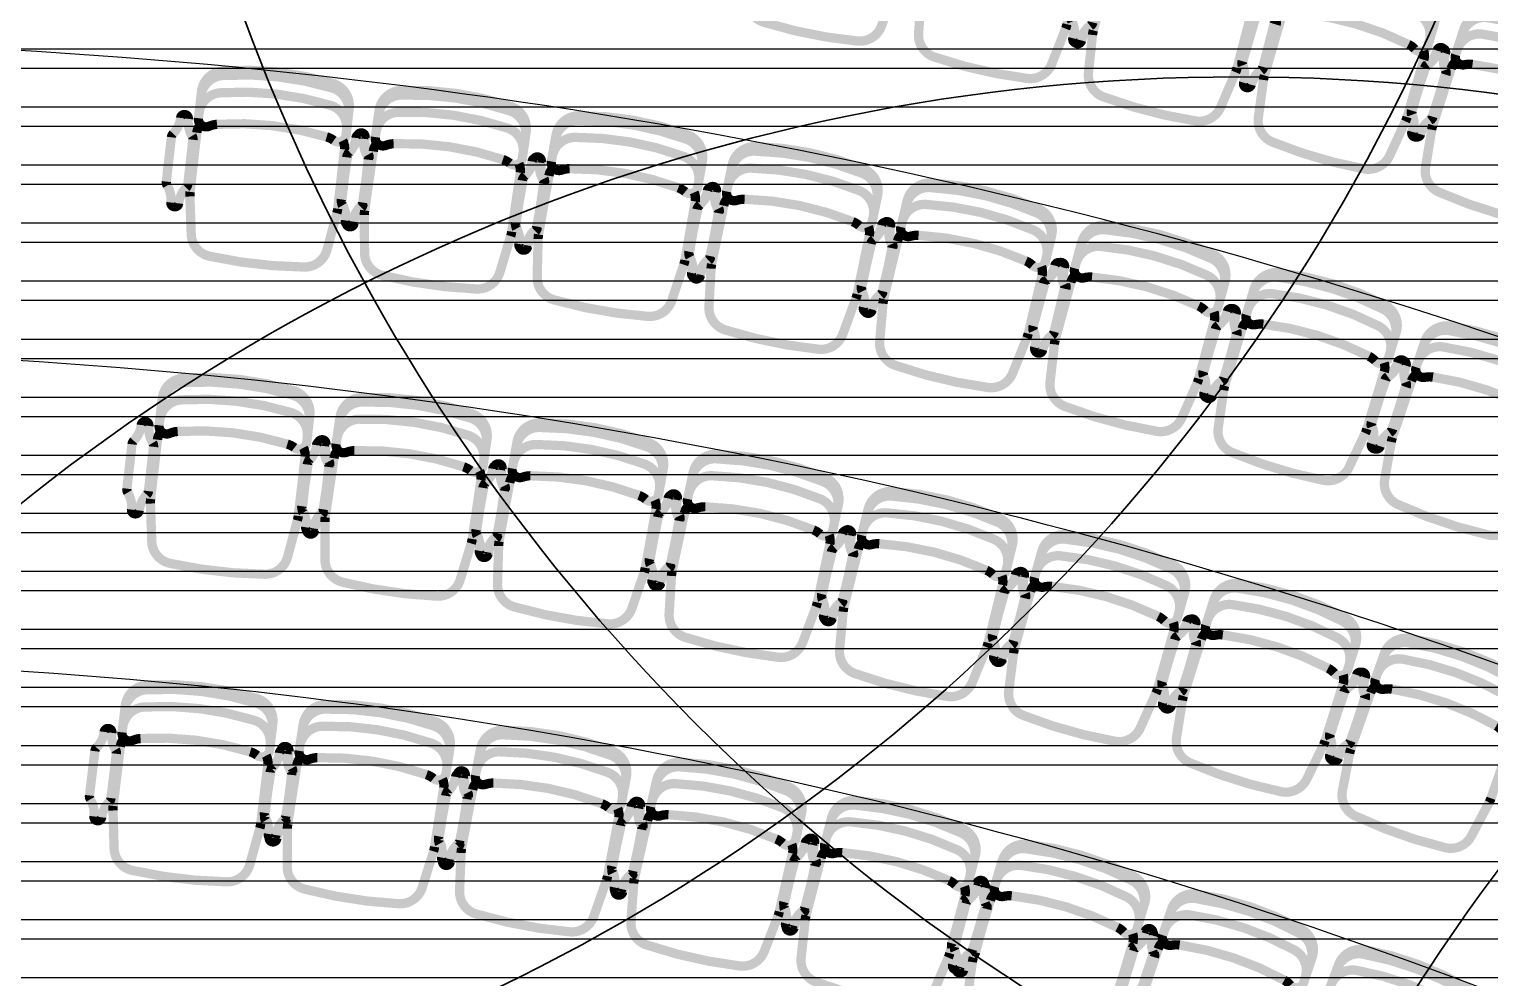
# Model space of a CAD drawing. Header units: metres. Extents: x -331 to 2982, y 362 to 2539.
# Drawn here: x 847.748 to 852.467, y 984.677 to 987.741 of the extents above; entities that cross this region are included whole.
import ezdxf

# ---------------------------------------------------------------- set-up
doc = ezdxf.new("R2010")
doc.units = ezdxf.units.M
doc.layers.add('Botoeira_antiga', color=74, linetype='Continuous', lineweight=30)
doc.layers.add('Pis', color=251, linetype='Continuous')
doc.layers.add('Renato', color=7, linetype='Continuous')

msp = doc.modelspace()

# ---------------------------------------------------------------- hatches: boundary and pattern name
at = {"layer": 'Renato'}
h = msp.add_hatch(dxfattribs=at)
h.set_pattern_fill('ANSI32', color=256, scale=0.5, angle=135)
h.set_pattern_definition([(180, (846.11678, 988.55278), (-1e-17, -0.1875), []), (180, (846.05428, 988.61528), (-1e-17, -0.1875), [])])
h.paths.add_polyline_path([(846.9653, 988.5528), (852.3668, 988.5528), (852.3668, 983.222), (846.9653, 983.222)])
h = msp.add_hatch(dxfattribs=at)
h.set_pattern_fill('ANSI32', color=256, scale=0.5, angle=135)
h.set_pattern_definition([(180, (839.86678, 988.55278), (-1e-17, -0.1875), []), (180, (839.80428, 988.61528), (-1e-17, -0.1875), [])])
h.paths.add_polyline_path([(852.3668, 988.5528), (856.5168, 988.5528), (856.5168, 983.2157), (852.3668, 983.2157)])

# ---------------------------------------------------------------- linework, layer by layer
at = {"layer": 'Botoeira_antiga', "color": 150}
for centre in [(846.5303, 990.3236), (854.3559, 989.9535), (851.6545, 981.2873), (857.5323, 981.2429)]:
    msp.add_circle(centre, 6.3, dxfattribs=at)
at = {"layer": 'Pis', "const_width": 0.03}
for points in [[(850.5824, 988.0995, -0.149389), (850.5853, 988.0704), (850.5474, 987.8816, -0.03724), (850.5434, 987.8673), (850.5018, 987.7521, -0.342214), (850.4241, 987.7029, -0.051556), (850.1216, 987.7636, -0.342214), (850.069, 987.8389), (850.075, 987.9613, -0.03724), (850.0768, 987.976), (850.1147, 988.1648, -0.149389), (850.1285, 988.1905)], [(851.142, 987.974, -0.149389), (851.1441, 987.9448), (851.1008, 987.7572, -0.03724), (851.0964, 987.743), (851.0515, 987.629, -0.342214), (850.9724, 987.5821, -0.051556), (850.6718, 987.6514, -0.342214), (850.6213, 987.7282), (850.6308, 987.8503, -0.03724), (850.6331, 987.865), (850.6763, 988.0527, -0.149389), (850.6909, 988.078)], [(851.6977, 987.8317, -0.149389), (851.6989, 987.8025), (851.6503, 987.6162, -0.03724), (851.6455, 987.6021), (851.5973, 987.4894, -0.342214), (851.5169, 987.4448, -0.051556), (851.2184, 987.5227, -0.342214), (851.1701, 987.6009), (851.1832, 987.7227, -0.03724), (851.1858, 987.7374), (851.2344, 987.9237, -0.149389), (851.2498, 987.9485)], [(852.2709, 987.7027, 0.36261), (852.2324, 987.7908, 0.08991), (851.89, 987.8907, 0.36261), (851.8101, 987.8371)], [(852.2529, 987.6715, -0.149389), (852.2533, 987.6423), (852.1994, 987.4574, -0.03724), (852.1942, 987.4435), (852.1428, 987.3323, -0.342214), (852.0612, 987.2899, -0.051556), (851.765, 987.3764, -0.342214), (851.719, 987.4559), (851.7355, 987.5773, -0.03724), (851.7386, 987.5919), (851.7925, 987.7767, -0.149389), (851.8086, 987.8012)], [(852.835, 987.5796, 0.36261), (852.799, 987.6688, 0.08991), (852.4596, 987.7785, 0.36261), (852.3782, 987.7272)], [(852.8178, 987.5263, 0.36261), (852.7818, 987.6155, 0.08991), (852.4423, 987.7252, 0.36261), (852.361, 987.6739)], [(852.7989, 987.4957, -0.149389), (852.7984, 987.4665), (852.7392, 987.2833, -0.03724), (852.7336, 987.2695), (852.6791, 987.1598, -0.342214), (852.5963, 987.1198, -0.051556), (852.3027, 987.2147, -0.342214), (852.259, 987.2955), (852.279, 987.4164, -0.03724), (852.2825, 987.4309), (852.3417, 987.6141, -0.149389), (852.3584, 987.638)], [(848.7802, 987.4709, 0.36261), (848.7273, 987.5512, 0.08991), (848.3729, 987.5916, 0.36261), (848.3033, 987.5252)], [(848.7738, 987.4152, 0.36261), (848.721, 987.4955, 0.08991), (848.3665, 987.5359, 0.36261), (848.2969, 987.4696)], [(849.3516, 987.3954, 0.36261), (849.3012, 987.4773, 0.08991), (848.9482, 987.5284, 0.36261), (848.8766, 987.4642)], [(849.3436, 987.34, 0.36261), (849.2932, 987.4218, 0.08991), (848.9401, 987.4729, 0.36261), (848.8686, 987.4087)], [(848.7614, 987.3815, -0.149389), (848.7667, 987.3527), (848.7449, 987.1614, -0.03724), (848.7421, 987.1468), (848.7103, 987.0285, -0.342214), (848.6371, 986.9729, -0.051556), (848.3306, 987.0079, -0.342214), (848.2718, 987.0785), (848.2674, 987.2009, -0.03724), (848.268, 987.2158), (848.2898, 987.4071, -0.149389), (848.3015, 987.4339)], [(849.9205, 987.3019, 0.36261), (849.8726, 987.3852, 0.08991), (849.5212, 987.447, 0.36261), (849.4477, 987.3849)], [(849.3302, 987.3066, -0.149389), (849.3346, 987.2777), (849.307, 987.0872, -0.03724), (849.3038, 987.0727), (849.2685, 986.9553, -0.342214), (849.1936, 986.902, -0.051556), (848.8883, 986.9462, -0.342214), (848.8316, 987.0186), (848.831, 987.1411, -0.03724), (848.832, 987.1559), (848.8596, 987.3465, -0.149389), (848.872, 987.3729)], [(849.9108, 987.2467, 0.36261), (849.8629, 987.33, 0.08991), (849.5115, 987.3918, 0.36261), (849.438, 987.3298)], [(850.4861, 987.1903, 0.36261), (850.4407, 987.2751, 0.08991), (850.0914, 987.3474, 0.36261), (850.0161, 987.2876)], [(849.8963, 987.2138, -0.149389), (849.8999, 987.1848), (849.8666, 986.9951, -0.03724), (849.8629, 986.9807), (849.824, 986.8645, -0.342214), (849.7476, 986.8135, -0.051556), (849.4437, 986.8669, -0.342214), (849.3893, 986.9409), (849.3923, 987.0634, -0.03724), (849.3938, 987.0782), (849.4272, 987.2678, -0.149389), (849.4404, 987.2939)], [(850.4747, 987.1354, 0.36261), (850.4293, 987.2202, 0.08991), (850.08, 987.2925, 0.36261), (850.0047, 987.2328)], [(851.0479, 987.0609, 0.36261), (851.0051, 987.1469, 0.08991), (850.6581, 987.2298, 0.36261), (850.581, 987.1723)], [(850.4593, 987.103, -0.149389), (850.462, 987.0739), (850.4229, 986.8853, -0.03724), (850.4188, 986.871), (850.3765, 986.756, -0.342214), (850.2985, 986.7073, -0.051556), (849.9964, 986.7699, -0.342214), (849.9442, 986.8455), (849.951, 986.9679, -0.03724), (849.9529, 986.9826), (849.9919, 987.1712, -0.149389), (850.006, 987.1968)], [(851.0348, 987.0064, 0.36261), (850.992, 987.0925, 0.08991), (850.645, 987.1753, 0.36261), (850.568, 987.1178)], [(851.6077, 986.913, 0.36261), (851.5675, 987.0003, 0.08991), (851.2231, 987.0936, 0.36261), (851.1444, 987.0385)], [(851.0184, 986.9744, -0.149389), (851.0202, 986.9452), (850.9755, 986.7579, -0.03724), (850.971, 986.7437), (850.9252, 986.6301, -0.342214), (850.8458, 986.5838, -0.051556), (850.5457, 986.6554, -0.342214), (850.4958, 986.7326), (850.5063, 986.8547, -0.03724), (850.5086, 986.8694), (850.5534, 987.0567, -0.149389), (850.5682, 987.0819)], [(851.593, 986.8589, 0.36261), (851.5528, 986.9463, 0.08991), (851.2085, 987.0396, 0.36261), (851.1297, 986.9844)], [(851.5756, 986.8274, -0.149389), (851.5766, 986.7982), (851.5262, 986.6124, -0.03724), (851.5213, 986.5983), (851.472, 986.4861, -0.342214), (851.3913, 986.4422, -0.051556), (851.0935, 986.5229, -0.342214), (851.046, 986.6016), (851.0601, 986.7233, -0.03724), (851.0629, 986.7379), (851.1133, 986.9237, -0.149389), (851.1288, 986.9485)], [(852.1601, 986.7481, 0.36261), (852.1226, 986.8366, 0.08991), (851.7812, 986.9403, 0.36261), (851.7008, 986.8876)], [(852.1438, 986.6945, 0.36261), (852.1063, 986.783, 0.08991), (851.7649, 986.8867, 0.36261), (851.6845, 986.8339)], [(852.1255, 986.6635, -0.149389), (852.1255, 986.6343), (852.0696, 986.4501, -0.03724), (852.0642, 986.4362), (852.0116, 986.3255, -0.342214), (851.9296, 986.2841, -0.051556), (851.6344, 986.3737, -0.342214), (851.5892, 986.4538), (851.607, 986.575, -0.03724), (851.6103, 986.5895), (851.6662, 986.7738, -0.149389), (851.6825, 986.798)], [(852.7065, 986.5644, 0.36261), (852.6717, 986.654, 0.08991), (852.3336, 986.7679, 0.36261), (852.2516, 986.7176)], [(852.6886, 986.5113, 0.36261), (852.6538, 986.6009, 0.08991), (852.3157, 986.7148, 0.36261), (852.2338, 986.6645)], [(852.6694, 986.4809, -0.149389), (852.6685, 986.4517), (852.6071, 986.2692, -0.03724), (852.6013, 986.2555), (852.5453, 986.1465, -0.342214), (852.4621, 986.1075, -0.051556), (852.1697, 986.2061, -0.342214), (852.127, 986.2874), (852.1485, 986.4081, -0.03724), (852.1522, 986.4225), (852.2137, 986.605, -0.149389), (852.2307, 986.6287)], [(848.6531, 986.4784, 0.36261), (848.6003, 986.5588, 0.08991), (848.2459, 986.5996, 0.36261), (848.1763, 986.5333)], [(848.6467, 986.4227, 0.36261), (848.5939, 986.5031, 0.08991), (848.2395, 986.5439, 0.36261), (848.1699, 986.4776)], [(849.225, 986.4028, 0.36261), (849.1748, 986.4848, 0.08991), (848.8219, 986.5369, 0.36261), (848.7502, 986.4729)], [(849.2168, 986.3473, 0.36261), (849.1666, 986.4293, 0.08991), (848.8137, 986.4815, 0.36261), (848.742, 986.4174)], [(848.6342, 986.389, -0.149389), (848.6395, 986.3603), (848.6175, 986.169, -0.03724), (848.6147, 986.1544), (848.5828, 986.036, -0.342214), (848.5095, 985.9806, -0.051556), (848.203, 986.0159, -0.342214), (848.1442, 986.0865), (848.14, 986.209, -0.03724), (848.1406, 986.2239), (848.1627, 986.4152, -0.149389), (848.1743, 986.442)], [(849.794, 986.3079, 0.36261), (849.7465, 986.3915, 0.08991), (849.3954, 986.4549, 0.36261), (849.3216, 986.3932)], [(849.2033, 986.314, -0.149389), (849.2076, 986.2851), (849.1795, 986.0946, -0.03724), (849.1762, 986.0801), (849.1406, 985.9629, -0.342214), (849.0655, 985.9098, -0.051556), (848.7603, 985.9549, -0.342214), (848.7039, 986.0274), (848.7036, 986.1499, -0.03724), (848.7047, 986.1648), (848.7328, 986.3552, -0.149389), (848.7453, 986.3816)], [(849.7841, 986.2528, 0.36261), (849.7365, 986.3364, 0.08991), (849.3854, 986.3997, 0.36261), (849.3117, 986.3381)], [(850.3595, 986.1941, 0.36261), (850.3147, 986.2791, 0.08991), (849.9658, 986.3537, 0.36261), (849.8901, 986.2944)], [(849.7694, 986.2199, -0.149389), (849.7729, 986.1909), (849.7387, 986.0014, -0.03724), (849.735, 985.987), (849.6955, 985.871, -0.342214), (849.6189, 985.8203, -0.051556), (849.3153, 985.8751, -0.342214), (849.2611, 985.9494), (849.2648, 986.0719, -0.03724), (849.2663, 986.0867), (849.3005, 986.2762, -0.149389), (849.3139, 986.3022)], [(850.3478, 986.1393, 0.36261), (850.303, 986.2243, 0.08991), (849.9541, 986.2989, 0.36261), (849.8784, 986.2396)], [(850.3322, 986.1069, -0.149389), (850.3347, 986.0778), (850.2944, 985.8895, -0.03724), (850.2902, 985.8752), (850.2471, 985.7605, -0.342214), (850.1689, 985.7123, -0.051556), (849.8672, 985.7768, -0.342214), (849.8155, 985.8527), (849.823, 985.9751, -0.03724), (849.825, 985.9898), (849.8653, 986.1781, -0.149389), (849.8795, 986.2036)], [(850.9209, 986.0612, 0.36261), (850.8788, 986.1477, 0.08991), (850.5325, 986.2333, 0.36261), (850.4549, 986.1765)], [(850.9074, 986.0069, 0.36261), (850.8653, 986.0933, 0.08991), (850.519, 986.179, 0.36261), (850.4415, 986.1221)], [(851.4774, 985.9096, 0.36261), (851.4381, 985.9974, 0.08991), (851.0947, 986.0941, 0.36261), (851.0154, 986.0397)], [(850.8907, 985.975, -0.149389), (850.8923, 985.9458), (850.8461, 985.7589, -0.03724), (850.8415, 985.7448), (850.7947, 985.6315, -0.342214), (850.7149, 985.5858, -0.051556), (850.4155, 985.6599, -0.342214), (850.3662, 985.7375), (850.3776, 985.8595, -0.03724), (850.3801, 985.8742), (850.4264, 986.0611, -0.149389), (850.4414, 986.0862)], [(851.4622, 985.8557, 0.36261), (851.4229, 985.9435, 0.08991), (851.0795, 986.0402, 0.36261), (851.0002, 985.9858)], [(851.4445, 985.8244, -0.149389), (851.4452, 985.7952), (851.393, 985.6099, -0.03724), (851.3879, 985.5959), (851.3375, 985.4841, -0.342214), (851.2564, 985.4411, -0.051556), (850.9594, 985.5247, -0.342214), (850.9126, 985.6038), (850.928, 985.7254, -0.03724), (850.9309, 985.74), (850.9831, 985.9253, -0.149389), (850.9989, 985.9499)], [(852.0286, 985.7394, 0.36261), (851.9921, 985.8284, 0.08991), (851.652, 985.936, 0.36261), (851.571, 985.8842)], [(852.0117, 985.686, 0.36261), (851.9752, 985.7749, 0.08991), (851.6351, 985.8826, 0.36261), (851.5541, 985.8308)], [(851.993, 985.6553, -0.149389), (851.9927, 985.626), (851.9347, 985.4425, -0.03724), (851.9291, 985.4286), (851.8752, 985.3186, -0.342214), (851.7927, 985.2781, -0.051556), (851.4986, 985.3712, -0.342214), (851.4544, 985.4517), (851.4736, 985.5728, -0.03724), (851.477, 985.5873), (851.5351, 985.7708, -0.149389), (851.5517, 985.7949)], [(852.5738, 985.5507, 0.36261), (852.5401, 985.6408, 0.08991), (852.2036, 985.7593, 0.36261), (852.121, 985.7101)], [(852.5552, 985.4979, 0.36261), (852.5215, 985.588, 0.08991), (852.185, 985.7064, 0.36261), (852.1024, 985.6572)], [(848.5335, 985.4841, 0.36261), (848.4812, 985.5647, 0.08991), (848.127, 985.6075, 0.36261), (848.057, 985.5416)], [(852.5355, 985.4678, -0.149389), (852.5343, 985.4386), (852.4704, 985.257, -0.03724), (852.4644, 985.2433), (852.407, 985.135, -0.342214), (852.3233, 985.0972, -0.051556), (852.0322, 985.1997, -0.342214), (851.9906, 985.2816), (852.0137, 985.4019, -0.03724), (852.0176, 985.4163), (852.0815, 985.5979, -0.149389), (852.0989, 985.6215)], [(848.5268, 985.4284, 0.36261), (848.4745, 985.5091, 0.08991), (848.1203, 985.5519, 0.36261), (848.0502, 985.486)], [(849.1057, 985.408, 0.36261), (849.0561, 985.4904, 0.08991), (848.7036, 985.5451, 0.36261), (848.6313, 985.4816)], [(849.0971, 985.3526, 0.36261), (849.0475, 985.435, 0.08991), (848.695, 985.4897, 0.36261), (848.6227, 985.4263)], [(848.5141, 985.3948, -0.149389), (848.5192, 985.366), (848.4962, 985.1749, -0.03724), (848.4933, 985.1603), (848.4607, 985.0421, -0.342214), (848.3871, 984.9871, -0.051556), (848.0808, 985.024, -0.342214), (848.0225, 985.095), (848.019, 985.2175, -0.03724), (848.0196, 985.2324), (848.0427, 985.4235, -0.149389), (848.0545, 985.4503)], [(849.6748, 985.3115, 0.36261), (849.6281, 985.3955, 0.08991), (849.2776, 985.4622, 0.36261), (849.2033, 985.4012)], [(849.0833, 985.3194, -0.149389), (849.0874, 985.2905), (849.0579, 985.1002, -0.03724), (849.0545, 985.0857), (849.0179, 984.9688, -0.342214), (848.9425, 984.9162, -0.051556), (848.6377, 984.9636, -0.342214), (848.5817, 985.0365), (848.5824, 985.159, -0.03724), (848.5835, 985.1739), (848.6131, 985.3641, -0.149389), (848.6258, 985.3904)], [(849.6643, 985.2564, 0.36261), (849.6176, 985.3404, 0.08991), (849.2671, 985.4071, 0.36261), (849.1928, 985.3461)], [(850.2401, 985.1947, 0.36261), (850.1963, 985.2803, 0.08991), (849.8483, 985.3588, 0.36261), (849.7719, 985.3004)], [(849.6494, 985.2237, -0.149389), (849.6526, 985.1946), (849.6166, 985.0055, -0.03724), (849.6127, 984.9911), (849.5722, 984.8755, -0.342214), (849.4951, 984.8255, -0.051556), (849.192, 984.8832, -0.342214), (849.1386, 984.958), (849.1434, 985.0804, -0.03724), (849.1451, 985.0952), (849.181, 985.2844, -0.149389), (849.1947, 985.3102)], [(850.2278, 985.1401, 0.36261), (850.1839, 985.2256, 0.08991), (849.8359, 985.3042, 0.36261), (849.7596, 985.2457)], [(850.2118, 985.1079, -0.149389), (850.214, 985.0787), (850.1716, 984.8909, -0.03724), (850.1672, 984.8767), (850.1228, 984.7625, -0.342214), (850.044, 984.7152, -0.051556), (849.7431, 984.7831, -0.342214), (849.6922, 984.8596), (849.7012, 984.9819, -0.03724), (849.7033, 984.9966), (849.7457, 985.1844, -0.149389), (849.7602, 985.2098)], [(850.8009, 985.0578, 0.36261), (850.76, 985.1448, 0.08991), (850.4148, 985.2351, 0.36261), (850.3365, 985.1793)], [(850.7867, 985.0036, 0.36261), (850.7458, 985.0906, 0.08991), (850.4007, 985.1809, 0.36261), (850.3224, 985.1251)], [(850.7696, 984.972, -0.149389), (850.7708, 984.9428), (850.7221, 984.7565, -0.03724), (850.7173, 984.7424), (850.669, 984.6298, -0.342214), (850.5886, 984.5852, -0.051556), (850.2902, 984.6633, -0.342214), (850.2419, 984.7415), (850.255, 984.8633, -0.03724), (850.2577, 984.878), (850.3064, 985.0642, -0.149389), (850.3218, 985.0891)], [(851.3473, 984.9037, 0.36261), (851.3093, 984.992, 0.08991), (850.9674, 985.094, 0.36261), (850.8873, 985.0408)], [(851.3313, 984.85, 0.36261), (851.2933, 984.9383, 0.08991), (850.9514, 985.0403, 0.36261), (850.8713, 984.9872)], [(851.3131, 984.819, -0.149389), (851.3133, 984.7897), (851.2583, 984.6052, -0.03724), (851.253, 984.5913), (851.2009, 984.4804, -0.342214), (851.1191, 984.4385, -0.051556), (850.8235, 984.5267, -0.342214), (850.7779, 984.6065), (850.7951, 984.7278, -0.03724), (850.7983, 984.7424), (850.8533, 984.9269, -0.149389), (850.8695, 984.9512)], [(851.8881, 984.7303, 0.36261), (851.8532, 984.8199, 0.08991), (851.515, 984.9334, 0.36261), (851.4331, 984.883)], [(851.8703, 984.6772, 0.36261), (851.8354, 984.7668, 0.08991), (851.4971, 984.8803, 0.36261), (851.4153, 984.8299)], [(851.8511, 984.6468, -0.149389), (851.8503, 984.6176), (851.7891, 984.4351, -0.03724), (851.7833, 984.4213), (851.7275, 984.3122, -0.342214), (851.6443, 984.2732, -0.051556), (851.3518, 984.3713, -0.342214), (851.309, 984.4527), (851.3303, 984.5733, -0.03724), (851.334, 984.5877), (851.3952, 984.7703, -0.149389), (851.4122, 984.7941)], [(852.4228, 984.538, 0.36261), (852.3909, 984.6287, 0.08991), (852.0567, 984.7536, 0.36261), (851.9731, 984.7061)], [(852.4032, 984.4855, 0.36261), (852.3713, 984.5762, 0.08991), (852.0371, 984.7011, 0.36261), (851.9535, 984.6536)]]:
    msp.add_lwpolyline(points, format="xyb", dxfattribs=at)
for points in [[(851.1752, 987.7526, 0.164851), (851.1823, 987.7633), (851.2187, 987.9028, 0.164851), (851.2177, 987.9156, -0.162089), (851.2134, 987.9718, 1), (851.1892, 987.9781, -0.162089), (851.158, 987.9311, 0.164851), (851.1509, 987.9204), (851.1145, 987.781, 0.164851), (851.1155, 987.7682, -0.162089), (851.1198, 987.712, 1), (851.144, 987.7057, -0.162089)], [(851.116, 987.7786), (851.1484, 987.919, -0.164851), (851.1551, 987.9299, 0.162089), (851.185, 987.9777, -1), (851.2094, 987.9721, 0.162089), (851.2153, 987.916, -0.164851), (851.2166, 987.9033), (851.1842, 987.7628, -0.164851), (851.1775, 987.7519, 0.162089), (851.1476, 987.7041, -1), (851.1232, 987.7097, 0.162089), (851.1173, 987.7658, -0.164851)], [(851.8612, 987.7921, -0.08991), (852.2037, 987.6921, -0.086278), (852.2244, 987.6769, 0.57735), (852.2664, 987.6872), (852.2908, 987.7708, 0.36261), (852.2523, 987.8589, 0.08991), (851.9099, 987.9589, 0.36261), (851.83, 987.9053), (851.8056, 987.8216, 0.57735), (851.8356, 987.7903, -0.086278)], [(851.6661, 987.6371), (851.7025, 987.7765, -0.164851), (851.7095, 987.7872, 0.162089), (851.7407, 987.8342, -1), (851.7649, 987.8278, 0.162089), (851.7693, 987.7716, -0.164851), (851.7702, 987.7588), (851.7338, 987.6194, -0.164851), (851.7267, 987.6087, 0.162089), (851.6955, 987.5618, -1), (851.6713, 987.5681, 0.162089), (851.667, 987.6243, -0.164851)], [(851.7284, 987.6074, 0.164851), (851.7358, 987.6179), (851.7761, 987.7563, 0.164851), (851.7756, 987.7691, -0.162089), (851.7729, 987.8254, 1), (851.7489, 987.8324, -0.162089), (851.7163, 987.7864, 0.164851), (851.709, 987.7759), (851.6686, 987.6375, 0.164851), (851.6691, 987.6247, -0.162089), (851.6719, 987.5684, 1), (851.6959, 987.5614, -0.162089)], [(852.4108, 987.6274, -0.08991), (852.7502, 987.5178, -0.086278), (852.7705, 987.5019, 0.57735), (852.8128, 987.511), (852.8396, 987.5939, 0.36261), (852.8037, 987.6831, 0.08991), (852.4642, 987.7928, 0.36261), (852.3829, 987.7415), (852.3561, 987.6586, 0.57735), (852.3851, 987.6264, -0.086278)], [(852.2727, 987.4467, 0.164851), (852.2804, 987.457), (852.3247, 987.5941, 0.164851), (852.3245, 987.6069, -0.162089), (852.3234, 987.6633, 1), (852.2996, 987.671, -0.162089), (852.2658, 987.6259, 0.164851), (852.2581, 987.6156), (852.2138, 987.4785, 0.164851), (852.214, 987.4657, -0.162089), (852.2151, 987.4093, 1), (852.2389, 987.4016, -0.162089)], [(852.2158, 987.4779), (852.2561, 987.6162, -0.164851), (852.2635, 987.6268, 0.162089), (852.2961, 987.6728, -1), (852.3201, 987.6658, 0.162089), (852.3228, 987.6095, -0.164851), (852.3233, 987.5966), (852.283, 987.4583, -0.164851), (852.2756, 987.4478, 0.162089), (852.243, 987.4018, -1), (852.219, 987.4088, 0.162089), (852.2163, 987.4651, -0.164851)], [(848.3549, 987.4339, -0.08991), (848.7093, 987.3934, -0.086278), (848.7323, 987.3819, 0.57735), (848.772, 987.3992), (848.7819, 987.4858, 0.36261), (848.729, 987.5661, 0.08991), (848.3746, 987.6065, 0.36261), (848.305, 987.5401), (848.2951, 987.4536, 0.57735), (848.3299, 987.4278, -0.086278)], [(848.9254, 987.3713, -0.08991), (849.2785, 987.3202, -0.086278), (849.3011, 987.308, 0.57735), (849.3413, 987.324), (849.3538, 987.4103, 0.36261), (849.3034, 987.4921, 0.08991), (848.9503, 987.5432, 0.36261), (848.8787, 987.479), (848.8663, 987.3928, 0.57735), (848.9003, 987.366, -0.086278)], [(848.2553, 987.2294, 0.164851), (848.2608, 987.241), (848.2771, 987.3842, 0.164851), (848.2744, 987.3967, -0.162089), (848.2622, 987.4517, 1), (848.2374, 987.4546, -0.162089), (848.2131, 987.4037, 0.164851), (848.2076, 987.3921), (848.1913, 987.2489, 0.164851), (848.194, 987.2364, -0.162089), (848.2062, 987.1813, 1), (848.231, 987.1785, -0.162089)], [(849.4937, 987.2906, -0.08991), (849.8451, 987.2289, -0.086278), (849.8673, 987.216, 0.57735), (849.908, 987.2308), (849.9231, 987.3166, 0.36261), (849.8752, 987.4, 0.08991), (849.5238, 987.4617, 0.36261), (849.4503, 987.3997), (849.4352, 987.3139, 0.57735), (849.4684, 987.2861, -0.086278)], [(848.8197, 987.1699, 0.164851), (848.8256, 987.1813), (848.8462, 987.324, 0.164851), (848.8439, 987.3366, -0.162089), (848.8333, 987.392, 1), (848.8086, 987.3955, -0.162089), (848.7827, 987.3454, 0.164851), (848.7769, 987.334), (848.7563, 987.1914, 0.164851), (848.7586, 987.1787, -0.162089), (848.7692, 987.1234, 1), (848.7939, 987.1198, -0.162089)], [(848.7576, 987.1843), (848.7739, 987.3275, -0.164851), (848.7794, 987.3391, 0.162089), (848.8037, 987.39, -1), (848.8285, 987.3872, 0.162089), (848.8407, 987.3322, -0.164851), (848.8435, 987.3196), (848.8271, 987.1764, -0.164851), (848.8217, 987.1648, 0.162089), (848.7974, 987.1139, -1), (848.7725, 987.1168, 0.162089), (848.7603, 987.1718, -0.164851)], [(849.382, 987.0925, 0.164851), (849.3882, 987.1038), (849.4131, 987.2457, 0.164851), (849.4112, 987.2584, -0.162089), (849.4023, 987.3141, 1), (849.3777, 987.3184, -0.162089), (849.3503, 987.2691, 0.164851), (849.3442, 987.2578), (849.3192, 987.1159, 0.164851), (849.3212, 987.1032, -0.162089), (849.3301, 987.0475, 1), (849.3547, 987.0432, -0.162089)], [(849.3204, 987.1097), (849.341, 987.2523, -0.164851), (849.3469, 987.2638, 0.162089), (849.3727, 987.3139, -1), (849.3974, 987.3103, 0.162089), (849.408, 987.2549, -0.164851), (849.4103, 987.2423), (849.3897, 987.0997, -0.164851), (849.3839, 987.0882, 0.162089), (849.358, 987.0381, -1), (849.3333, 987.0417, 0.162089), (849.3227, 987.0971, -0.164851)], [(850.0592, 987.192, -0.08991), (850.4085, 987.1196, -0.086278), (850.4303, 987.1061, 0.57735), (850.4715, 987.1197), (850.4891, 987.205, 0.36261), (850.4437, 987.2898, 0.08991), (850.0944, 987.3621, 0.36261), (850.0191, 987.3023), (850.0014, 987.217, 0.57735), (850.0338, 987.1882, -0.086278)], [(849.9415, 986.9973, 0.164851), (849.948, 987.0084), (849.9772, 987.1495, 0.164851), (849.9757, 987.1622, -0.162089), (849.9685, 987.2182, 1), (849.944, 987.2232, -0.162089), (849.9152, 987.1748, 0.164851), (849.9087, 987.1637), (849.8795, 987.0226, 0.164851), (849.881, 987.0098, -0.162089), (849.8882, 986.9539, 1), (849.9127, 986.9489, -0.162089)], [(849.8806, 987.0172), (849.9056, 987.1592, -0.164851), (849.9117, 987.1704, 0.162089), (849.9391, 987.2197, -1), (849.9637, 987.2154, 0.162089), (849.9726, 987.1597, -0.164851), (849.9745, 987.1471), (849.9496, 987.0051, -0.164851), (849.9434, 986.9939, 0.162089), (849.9161, 986.9446, -1), (849.8915, 986.9489, 0.162089), (849.8826, 987.0045, -0.164851)], [(850.6212, 987.0754, -0.08991), (850.9682, 986.9925, -0.086278), (850.9896, 986.9783, 0.57735), (851.0311, 986.9907), (851.0513, 987.0754, 0.36261), (851.0085, 987.1615, 0.08991), (850.6615, 987.2444, 0.36261), (850.5845, 987.1869), (850.5642, 987.1022, 0.57735), (850.5957, 987.0724, -0.086278)], [(850.4977, 986.8844, 0.164851), (850.5045, 986.8953), (850.538, 987.0354, 0.164851), (850.5368, 987.0482, -0.162089), (850.5313, 987.1043, 1), (850.507, 987.1101, -0.162089), (850.4768, 987.0626, 0.164851), (850.4699, 987.0517), (850.4365, 986.9115, 0.164851), (850.4376, 986.8987, -0.162089), (850.4431, 986.8426, 1), (850.4675, 986.8368, -0.162089)], [(850.4376, 986.907), (850.4669, 987.0481, -0.164851), (850.4734, 987.0592, 0.162089), (850.5022, 987.1076, -1), (850.5266, 987.1026, 0.162089), (850.5338, 987.0467, -0.164851), (850.5354, 987.0339), (850.5062, 986.8928, -0.164851), (850.4997, 986.8817, 0.162089), (850.4709, 986.8333, -1), (850.4464, 986.8384, 0.162089), (850.4392, 986.8943, -0.164851)], [(851.1816, 986.9404, -0.08991), (851.526, 986.8471, -0.086278), (851.5469, 986.8323, 0.57735), (851.5888, 986.8434), (851.6116, 986.9275, 0.36261), (851.5714, 987.0148, 0.08991), (851.2271, 987.1081, 0.36261), (851.1483, 987.053), (851.1255, 986.9689, 0.57735), (851.156, 986.9382, -0.086278)], [(850.9909, 986.7791), (851.0243, 986.9193, -0.164851), (851.0312, 986.9302, 0.162089), (851.0614, 986.9777, -1), (851.0857, 986.9719, 0.162089), (851.0912, 986.9158, -0.164851), (851.0924, 986.9031), (851.059, 986.7629, -0.164851), (851.0521, 986.752, 0.162089), (851.0219, 986.7045, -1), (850.9976, 986.7103, 0.162089), (850.9921, 986.7664, -0.164851)], [(851.0524, 986.7532, 0.164851), (851.0596, 986.7639), (851.0973, 986.903, 0.164851), (851.0965, 986.9158, -0.162089), (851.0927, 986.972, 1), (851.0686, 986.9786, -0.162089), (851.0369, 986.932, 0.164851), (851.0297, 986.9213), (850.992, 986.7822, 0.164851), (850.9928, 986.7694, -0.162089), (850.9966, 986.7131, 1), (851.0208, 986.7066, -0.162089)], [(851.7351, 986.7884, -0.08991), (852.0764, 986.6847, -0.086278), (852.0969, 986.6692, 0.57735), (852.1391, 986.679), (852.1644, 986.7624, 0.36261), (852.1269, 986.851, 0.08991), (851.7856, 986.9546, 0.36261), (851.7051, 986.9019), (851.6798, 986.8185, 0.57735), (851.7094, 986.7869, -0.086278)], [(851.6003, 986.6052, 0.164851), (851.6078, 986.6156), (851.6496, 986.7535, 0.164851), (851.6492, 986.7663, -0.162089), (851.6471, 986.8227, 1), (851.6232, 986.8299, -0.162089), (851.5901, 986.7843, 0.164851), (851.5826, 986.7738), (851.5408, 986.636, 0.164851), (851.5412, 986.6231, -0.162089), (851.5433, 986.5668, 1), (851.5672, 986.5595, -0.162089)], [(851.5422, 986.6331), (851.5799, 986.7722, -0.164851), (851.587, 986.7829, 0.162089), (851.6187, 986.8295, -1), (851.6428, 986.823, 0.162089), (851.6467, 986.7667, -0.164851), (851.6474, 986.7539), (851.6098, 986.6148, -0.164851), (851.6026, 986.6042, 0.162089), (851.5709, 986.5575, -1), (851.5468, 986.5641, 0.162089), (851.543, 986.6203, -0.164851)], [(852.2829, 986.6175, -0.08991), (852.621, 986.5035, -0.086278), (852.641, 986.4874, 0.57735), (852.6835, 986.496), (852.7113, 986.5786, 0.36261), (852.6765, 986.6682, 0.08991), (852.3384, 986.7821, 0.36261), (852.2564, 986.7319), (852.2286, 986.6493, 0.57735), (852.2572, 986.6168, -0.086278)], [(852.1427, 986.4384, 0.164851), (852.1504, 986.4486), (852.1965, 986.5852, 0.164851), (852.1964, 986.598, -0.162089), (852.196, 986.6544, 1), (852.1724, 986.6624, -0.162089), (852.1379, 986.6178, 0.164851), (852.1301, 986.6076), (852.0841, 986.471, 0.164851), (852.0841, 986.4582, -0.162089), (852.0845, 986.4018, 1), (852.1082, 986.3938, -0.162089)], [(852.0862, 986.4703), (852.1281, 986.6082, -0.164851), (852.1355, 986.6187, 0.162089), (852.1686, 986.6643, -1), (852.1925, 986.657, 0.162089), (852.1946, 986.6007, -0.164851), (852.195, 986.5879), (852.1532, 986.45, -0.164851), (852.1457, 986.4395, 0.162089), (852.1126, 986.3939, -1), (852.0887, 986.4012, 0.162089), (852.0866, 986.4575, -0.164851)], [(848.2278, 986.4419, -0.08991), (848.5822, 986.401, -0.086278), (848.6051, 986.3895, 0.57735), (848.6449, 986.4067), (848.6548, 986.4933, 0.36261), (848.6021, 986.5737, 0.08991), (848.2476, 986.6145, 0.36261), (848.178, 986.5482), (848.168, 986.4616, 0.57735), (848.2028, 986.4358, -0.086278)], [(848.7987, 986.3798, -0.08991), (849.1516, 986.3277, -0.086278), (849.1742, 986.3154, 0.57735), (849.2145, 986.3314), (849.2272, 986.4176, 0.36261), (849.177, 986.4996, 0.08991), (848.8241, 986.5517, 0.36261), (848.7523, 986.4877), (848.7396, 986.4015, 0.57735), (848.7735, 986.3746, -0.086278)], [(848.128, 986.2375, 0.164851), (848.1335, 986.2491), (848.15, 986.3923, 0.164851), (848.1473, 986.4048, -0.162089), (848.1351, 986.4598, 1), (848.1103, 986.4627, -0.162089), (848.0859, 986.4119, 0.164851), (848.0804, 986.4003), (848.0639, 986.2571, 0.164851), (848.0666, 986.2445, -0.162089), (848.0788, 986.1895, 1), (848.1036, 986.1866, -0.162089)], [(849.3672, 986.2987, -0.08991), (849.7183, 986.2353, -0.086278), (849.7404, 986.2223, 0.57735), (849.7812, 986.2369), (849.7967, 986.3227, 0.36261), (849.7491, 986.4063, 0.08991), (849.3981, 986.4696, 0.36261), (849.3243, 986.408), (849.3088, 986.3222, 0.57735), (849.3419, 986.2942, -0.086278)], [(848.6924, 986.1787, 0.164851), (848.6983, 986.1902), (848.7193, 986.3327, 0.164851), (848.717, 986.3454, -0.162089), (848.7067, 986.4008, 1), (848.6819, 986.4044, -0.162089), (848.656, 986.3544, 0.164851), (848.6501, 986.343), (848.629, 986.2004, 0.164851), (848.6313, 986.1878, -0.162089), (848.6417, 986.1324, 1), (848.6665, 986.1287, -0.162089)], [(848.6302, 986.1919), (848.6467, 986.3351, -0.164851), (848.6522, 986.3467, 0.162089), (848.6765, 986.3975, -1), (848.7014, 986.3946, 0.162089), (848.7135, 986.3396, -0.164851), (848.7162, 986.327), (848.6997, 986.1839, -0.164851), (848.6942, 986.1723, 0.162089), (848.6699, 986.1214, -1), (848.6451, 986.1243, 0.162089), (848.6329, 986.1793, -0.164851)], [(849.2546, 986.1011, 0.164851), (849.2608, 986.1123), (849.2864, 986.2541, 0.164851), (849.2845, 986.2668, -0.162089), (849.2759, 986.3225, 1), (849.2513, 986.327, -0.162089), (849.2237, 986.2778, 0.164851), (849.2175, 986.2666), (849.1919, 986.1247, 0.164851), (849.1938, 986.112, -0.162089), (849.2024, 986.0563, 1), (849.227, 986.0519, -0.162089)], [(849.1929, 986.1171), (849.214, 986.2597, -0.164851), (849.2198, 986.2711, 0.162089), (849.2458, 986.3212, -1), (849.2705, 986.3175, 0.162089), (849.2809, 986.2621, -0.164851), (849.2832, 986.2495), (849.2622, 986.1069, -0.164851), (849.2563, 986.0955, 0.162089), (849.2304, 986.0455, -1), (849.2056, 986.0491, 0.162089), (849.1952, 986.1045, -0.164851)], [(849.9326, 986.1984, -0.08991), (850.2815, 986.1239, -0.086278), (850.3032, 986.1102, 0.57735), (850.3444, 986.1235), (850.3627, 986.2087, 0.36261), (850.3178, 986.2938, 0.08991), (849.9689, 986.3683, 0.36261), (849.8933, 986.309), (849.875, 986.2238, 0.57735), (849.9072, 986.1948, -0.086278)], [(849.8137, 986.0045, 0.164851), (849.8203, 986.0156), (849.8504, 986.1565, 0.164851), (849.8489, 986.1693, -0.162089), (849.8421, 986.2252, 1), (849.8176, 986.2304, -0.162089), (849.7885, 986.1822, 0.164851), (849.782, 986.1711), (849.7519, 986.0302, 0.164851), (849.7533, 986.0174, -0.162089), (849.7602, 985.9615, 1), (849.7846, 985.9563, -0.162089)], [(849.7528, 986.0235), (849.7784, 986.1653, -0.164851), (849.7846, 986.1765, 0.162089), (849.8122, 986.2257, -1), (849.8368, 986.2213, 0.162089), (849.8454, 986.1656, -0.164851), (849.8473, 986.1529), (849.8217, 986.0111, -0.164851), (849.8155, 985.9998, 0.162089), (849.7879, 985.9507, -1), (849.7633, 985.9551, 0.162089), (849.7547, 986.0108, -0.164851)], [(850.4943, 986.0792, -0.08991), (850.8407, 985.9936, -0.086278), (850.862, 985.9792, 0.57735), (850.9036, 985.9912), (850.9245, 986.0758, 0.36261), (850.8824, 986.1622, 0.08991), (850.5361, 986.2479, 0.36261), (850.4585, 986.1911), (850.4376, 986.1065, 0.57735), (850.4688, 986.0764, -0.086278)], [(850.3693, 985.8893, 0.164851), (850.3762, 985.9001), (850.4109, 986.04, 0.164851), (850.4098, 986.0528, -0.162089), (850.4047, 986.1089, 1), (850.3805, 986.1149, -0.162089), (850.3498, 986.0676, 0.164851), (850.3429, 986.0568), (850.3083, 985.9169, 0.164851), (850.3094, 985.9041, -0.162089), (850.3144, 985.8479, 1), (850.3387, 985.8419, -0.162089)], [(850.3093, 985.9111), (850.3394, 986.052, -0.164851), (850.346, 986.063, 0.162089), (850.3751, 986.1113, -1), (850.3995, 986.1061, 0.162089), (850.4063, 986.0501, -0.164851), (850.4078, 986.0374), (850.3777, 985.8964, -0.164851), (850.3711, 985.8854, 0.162089), (850.342, 985.8371, -1), (850.3176, 985.8424, 0.162089), (850.3108, 985.8983, -0.164851)], [(851.0516, 985.9413, -0.08991), (851.3951, 985.8446, -0.086278), (851.4159, 985.8295, 0.57735), (851.4578, 985.8402), (851.4815, 985.9241, 0.36261), (851.4421, 986.0118, 0.08991), (851.0987, 986.1085, 0.36261), (851.0194, 986.0542), (850.9958, 985.9703, 0.57735), (851.026, 985.9393, -0.086278)], [(850.9206, 985.7554, 0.164851), (850.9279, 985.766), (850.9669, 985.9047, 0.164851), (850.9663, 985.9175, -0.162089), (850.963, 985.9738, 1), (850.939, 985.9806, -0.162089), (850.9068, 985.9342, 0.164851), (850.8996, 985.9237), (850.8605, 985.7849, 0.164851), (850.8612, 985.7721, -0.162089), (850.8644, 985.7159, 1), (850.8885, 985.7091, -0.162089)], [(850.8616, 985.78), (850.8962, 985.9199, -0.164851), (850.9031, 985.9307, 0.162089), (850.9338, 985.978, -1), (850.958, 985.972, 0.162089), (850.9631, 985.9159, -0.164851), (850.9642, 985.9031), (850.9296, 985.7632, -0.164851), (850.9226, 985.7524, 0.162089), (850.892, 985.7051, -1), (850.8677, 985.7111, 0.162089), (850.8627, 985.7672, -0.164851)], [(851.6041, 985.7846, -0.08991), (851.9442, 985.677, -0.086278), (851.9646, 985.6613, 0.57735), (852.0069, 985.6706), (852.0331, 985.7537, 0.36261), (851.9967, 985.8427, 0.08991), (851.6565, 985.9503, 0.36261), (851.5755, 985.8985), (851.5492, 985.8154, 0.57735), (851.5784, 985.7835, -0.086278)], [(851.4672, 985.603, 0.164851), (851.4748, 985.6134), (851.5183, 985.7508, 0.164851), (851.518, 985.7636, -0.162089), (851.5166, 985.8199, 1), (851.4927, 985.8275, -0.162089), (851.4591, 985.7822, 0.164851), (851.4515, 985.7719), (851.4081, 985.6345, 0.164851), (851.4083, 985.6216, -0.162089), (851.4098, 985.5653, 1), (851.4336, 985.5578, -0.162089)], [(851.4092, 985.6304), (851.4482, 985.7692, -0.164851), (851.4555, 985.7798, 0.162089), (851.4876, 985.8261, -1), (851.5117, 985.8193, 0.162089), (851.5149, 985.763, -0.164851), (851.5156, 985.7502), (851.4765, 985.6115, -0.164851), (851.4693, 985.6009, 0.162089), (851.4371, 985.5546, -1), (851.4131, 985.5614, 0.162089), (851.4098, 985.6176, -0.164851)], [(852.1509, 985.6095, -0.08991), (852.4874, 985.4911, -0.086278), (852.5073, 985.4747, 0.57735), (852.5498, 985.4827), (852.5788, 985.5649, 0.36261), (852.5451, 985.655, 0.08991), (852.2086, 985.7734, 0.36261), (852.126, 985.7242), (852.097, 985.642, 0.57735), (852.1252, 985.6092, -0.086278)], [(848.108, 985.4499, -0.08991), (848.4621, 985.4071, -0.086278), (848.485, 985.3954, 0.57735), (848.5249, 985.4124), (848.5353, 985.499, 0.36261), (848.483, 985.5796, 0.08991), (848.1288, 985.6224, 0.36261), (848.0588, 985.5565), (848.0483, 985.47, 0.57735), (848.0829, 985.444, -0.086278)], [(852.0083, 985.4324, 0.164851), (852.0162, 985.4425), (852.064, 985.5784, 0.164851), (852.0642, 985.5912, -0.162089), (852.0646, 985.6476, 1), (852.041, 985.6559, -0.162089), (852.0059, 985.6117, 0.164851), (851.998, 985.6016), (851.9502, 985.4657, 0.164851), (851.95, 985.4529, -0.162089), (851.9497, 985.3965, 1), (851.9733, 985.3882, -0.162089)], [(851.9515, 985.4625), (851.995, 985.5999, -0.164851), (852.0026, 985.6103, 0.162089), (852.0362, 985.6555, -1), (852.06, 985.648, 0.162089), (852.0615, 985.5916, -0.164851), (852.0617, 985.5788), (852.0182, 985.4414, -0.164851), (852.0106, 985.4311, 0.162089), (851.977, 985.3858, -1), (851.9532, 985.3933, 0.162089), (851.9518, 985.4497, -0.164851)], [(848.6792, 985.3882, -0.08991), (849.0317, 985.3335, -0.086278), (849.0542, 985.321, 0.57735), (849.0946, 985.3367), (849.108, 985.4228, 0.36261), (849.0584, 985.5052, 0.08991), (848.7059, 985.5599, 0.36261), (848.6336, 985.4965), (848.6203, 985.4103, 0.57735), (848.654, 985.3832, -0.086278)], [(848.0071, 985.2461, 0.164851), (848.0126, 985.2576), (848.0299, 985.4007, 0.164851), (848.0272, 985.4133, -0.162089), (848.0154, 985.4684, 1), (847.9906, 985.4714, -0.162089), (847.9659, 985.4207, 0.164851), (847.9604, 985.4091), (847.9431, 985.266, 0.164851), (847.9457, 985.2535, -0.162089), (847.9576, 985.1983, 1), (847.9824, 985.1954, -0.162089)], [(849.2479, 985.3062, -0.08991), (849.5984, 985.2395, -0.086278), (849.6204, 985.2263, 0.57735), (849.6613, 985.2406), (849.6776, 985.3262, 0.36261), (849.6309, 985.4102, 0.08991), (849.2804, 985.4769, 0.36261), (849.2061, 985.4159), (849.1898, 985.3303, 0.57735), (849.2226, 985.302, -0.086278)], [(848.5714, 985.188, 0.164851), (848.5774, 985.1993), (848.5995, 985.3417, 0.164851), (848.5973, 985.3544, -0.162089), (848.5873, 985.4099, 1), (848.5626, 985.4137, -0.162089), (848.5363, 985.3639, 0.164851), (848.5303, 985.3525), (848.5082, 985.2101, 0.164851), (848.5104, 985.1974, -0.162089), (848.5204, 985.142, 1), (848.5451, 985.1381, -0.162089)], [(848.509, 985.1977), (848.5263, 985.3408, -0.164851), (848.5318, 985.3524, 0.162089), (848.5565, 985.4031, -1), (848.5813, 985.4001, 0.162089), (848.5931, 985.345, -0.164851), (848.5958, 985.3324), (848.5785, 985.1893, -0.164851), (848.5729, 985.1777, 0.162089), (848.5483, 985.127, -1), (848.5235, 985.13, 0.162089), (848.5116, 985.1851, -0.164851)], [(849.1334, 985.1097, 0.164851), (849.1398, 985.1209), (849.1667, 985.2624, 0.164851), (849.1649, 985.2752, -0.162089), (849.1568, 985.3309, 1), (849.1323, 985.3356, -0.162089), (849.1042, 985.2867, 0.164851), (849.0979, 985.2755), (849.071, 985.1339, 0.164851), (849.0728, 985.1212, -0.162089), (849.0809, 985.0654, 1), (849.1054, 985.0608, -0.162089)], [(849.8133, 985.204, -0.08991), (850.1613, 985.1254, -0.086278), (850.1829, 985.1115, 0.57735), (850.2243, 985.1244), (850.2434, 985.2094, 0.36261), (850.1996, 985.2949, 0.08991), (849.8516, 985.3734, 0.36261), (849.7752, 985.315), (849.756, 985.23, 0.57735), (849.7878, 985.2006, -0.086278)], [(849.0715, 985.1226), (849.0936, 985.265, -0.164851), (849.0995, 985.2764, 0.162089), (849.1258, 985.3262, -1), (849.1505, 985.3224, 0.162089), (849.1605, 985.2669, -0.164851), (849.1627, 985.2543), (849.1406, 985.1119, -0.164851), (849.1347, 985.1005, 0.162089), (849.1083, 985.0506, -1), (849.0836, 985.0545, 0.162089), (849.0737, 985.11, -0.164851)], [(849.6922, 985.0114, 0.164851), (849.6989, 985.0224), (849.7306, 985.163, 0.164851), (849.7293, 985.1757, -0.162089), (849.7231, 985.2318, 1), (849.6987, 985.2373, -0.162089), (849.6691, 985.1893, 0.164851), (849.6624, 985.1784), (849.6306, 985.0378, 0.164851), (849.632, 985.025, -0.162089), (849.6382, 984.969, 1), (849.6626, 984.9635, -0.162089)], [(850.3747, 985.0815, -0.08991), (850.7198, 984.9912, -0.086278), (850.7409, 984.9766, 0.57735), (850.7827, 984.988), (850.8047, 985.0723, 0.36261), (850.7638, 985.1593, 0.08991), (850.4186, 985.2496, 0.36261), (850.3403, 985.1938), (850.3183, 985.1095, 0.57735), (850.3491, 985.079, -0.086278)], [(849.631, 985.0274), (849.6579, 985.169, -0.164851), (849.6642, 985.1802, 0.162089), (849.6922, 985.2291, -1), (849.7168, 985.2244, 0.162089), (849.7249, 985.1686, -0.164851), (849.7267, 985.1559), (849.6997, 985.0143, -0.164851), (849.6934, 985.0032, 0.162089), (849.6654, 984.9542, -1), (849.6408, 984.9589, 0.162089), (849.6327, 985.0147, -0.164851)], [(850.2471, 984.8932, 0.164851), (850.2542, 984.9039), (850.2906, 985.0433, 0.164851), (850.2897, 985.0562, -0.162089), (850.2854, 985.1124, 1), (850.2613, 985.1187, -0.162089), (850.23, 985.0718, 0.164851), (850.2229, 985.0611), (850.1864, 984.9216, 0.164851), (850.1874, 984.9088, -0.162089), (850.1917, 984.8526, 1), (850.2158, 984.8463, -0.162089)], [(850.1867, 984.9123), (850.2184, 985.0529, -0.164851), (850.2251, 985.0639, 0.162089), (850.2547, 985.1118, -1), (850.2791, 985.1063, 0.162089), (850.2853, 985.0503, -0.164851), (850.2867, 985.0375), (850.2549, 984.8969, -0.164851), (850.2482, 984.886, 0.162089), (850.2186, 984.838, -1), (850.1942, 984.8435, 0.162089), (850.188, 984.8996, -0.164851)], [(850.9221, 984.9418, -0.08991), (851.264, 984.8399, -0.086278), (851.2846, 984.8245, 0.57735), (851.3267, 984.8345), (851.3516, 984.9181, 0.36261), (851.3136, 985.0064, 0.08991), (850.9717, 985.1083, 0.36261), (850.8916, 985.0552), (850.8667, 984.9717, 0.57735), (850.8964, 984.9402, -0.086278)], [(850.7882, 984.758, 0.164851), (850.7956, 984.7684), (850.8368, 984.9065, 0.164851), (850.8363, 984.9194, -0.162089), (850.834, 984.9757, 1), (850.81, 984.9828, -0.162089), (850.7772, 984.937, 0.164851), (850.7697, 984.9265), (850.7286, 984.7884, 0.164851), (850.729, 984.7756, -0.162089), (850.7314, 984.7193, 1), (850.7554, 984.7122, -0.162089)], [(850.7379, 984.7774), (850.7744, 984.9168, -0.164851), (850.7814, 984.9275, 0.162089), (850.8127, 984.9744, -1), (850.8369, 984.9681, 0.162089), (850.8412, 984.9119, -0.164851), (850.8421, 984.8991), (850.8056, 984.7597, -0.164851), (850.7985, 984.7489, 0.162089), (850.7673, 984.702, -1), (850.7431, 984.7084, 0.162089), (850.7388, 984.7646, -0.164851)], [(851.4645, 984.7829, -0.08991), (851.8027, 984.6694, -0.086278), (851.8228, 984.6533, 0.57735), (851.8652, 984.6619), (851.8929, 984.7446, 0.36261), (851.858, 984.8341, 0.08991), (851.5197, 984.9476, 0.36261), (851.4378, 984.8972), (851.4101, 984.8146, 0.57735), (851.4388, 984.7822, -0.086278)], [(851.3244, 984.6037, 0.164851), (851.3322, 984.6139), (851.3781, 984.7505, 0.164851), (851.378, 984.7634, -0.162089), (851.3775, 984.8197, 1), (851.3538, 984.8277, -0.162089), (851.3195, 984.783, 0.164851), (851.3117, 984.7728), (851.2659, 984.6362, 0.164851), (851.2659, 984.6233, -0.162089), (851.2664, 984.567, 1), (851.2901, 984.559, -0.162089)], [(851.2748, 984.6256), (851.316, 984.7637, -0.164851), (851.3234, 984.7741, 0.162089), (851.3562, 984.82, -1), (851.3802, 984.8128, 0.162089), (851.3826, 984.7565, -0.164851), (851.3831, 984.7437), (851.3419, 984.6056, -0.164851), (851.3345, 984.5951, 0.162089), (851.3016, 984.5493, -1), (851.2777, 984.5564, 0.162089), (851.2753, 984.6127, -0.164851)], [(852.0011, 984.6049, -0.08991), (852.3353, 984.48, -0.086278), (852.3548, 984.4633, 0.57735), (852.3975, 984.4704), (852.428, 984.5521, 0.36261), (852.3961, 984.6428, 0.08991), (852.062, 984.7677, 0.36261), (851.9784, 984.7201), (851.9479, 984.6385, 0.57735), (851.9754, 984.6051, -0.086278)]]:
    msp.add_lwpolyline(points, format="xyb", close=True, dxfattribs=at)
at = {"layer": 'Pis'}
for centre, radius, start, end in [((846.6776, 969.4307), 19.2681, 54.11814, 90.15298), ((846.6602, 969.3964), 18.3061, 54.28398, 91.14949), ((846.6602, 969.3964), 18.3061, 54.28398, 91.14949), ((846.6593, 969.3945), 17.3082, 54.3107, 91.21273), ((846.6593, 969.3945), 17.3082, 54.3107, 91.21273), ((846.6635, 969.4027), 16.2991, 54.33485, 91.09929), ((846.6635, 969.4027), 16.2991, 54.33485, 91.09929)]:
    msp.add_arc(centre, radius, start, end, dxfattribs=at)
at = {"layer": 'Renato'}
msp.add_arc((846.541, 968.8074), 20.8513, 53.49254, 126.50745, dxfattribs=at)

doc.saveas('drawing.dxf')
